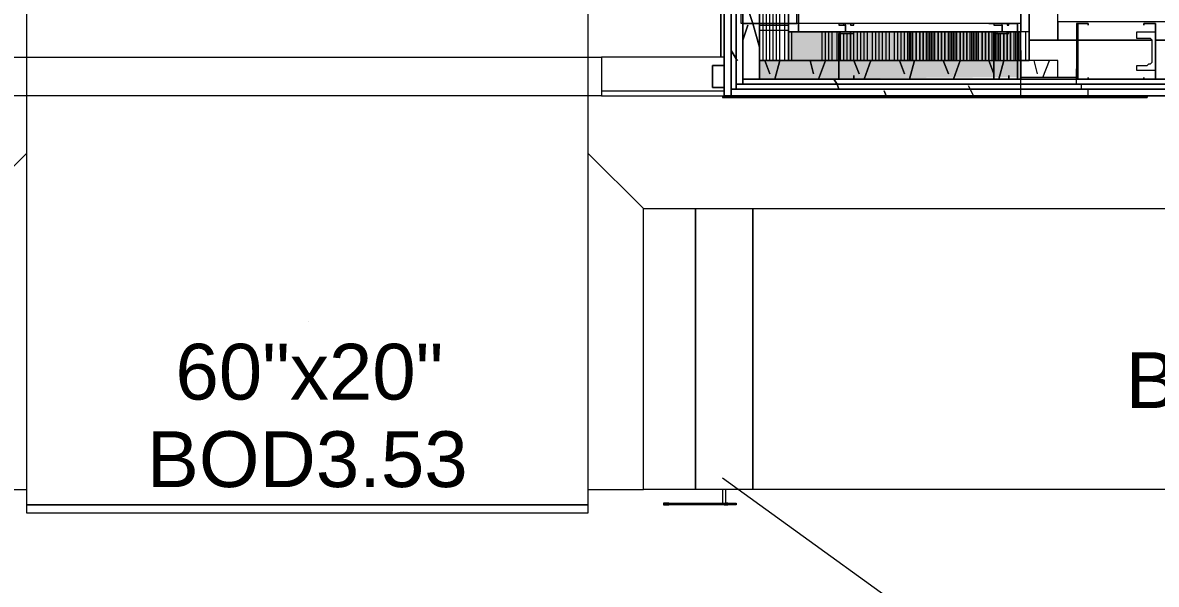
# Model space of a CAD drawing. Header units: metres. Extents: x -2 to 237, y -8 to 52.
# Drawn here: x 18.557 to 21.64, y 21.377 to 22.906 of the extents above; entities that cross this region are included whole.
import ezdxf

# ---------------------------------------------------------------- set-up
doc = ezdxf.new("R2010")
doc.units = ezdxf.units.M
doc.layers.add('HVAC - Ductos', color=5, linetype='Continuous', lineweight=0)
doc.layers.add('PDF2_Text', color=7, linetype='Continuous', lineweight=0)
doc.layers.add('PDF2_Geometry', color=7, linetype='Continuous', lineweight=0, true_color=0xaaaaaa)
doc.layers.add('PDF2_Solid Fills', color=7, linetype='Continuous', lineweight=0, true_color=0xffffff)
doc.styles.add('PDF Helvetica', font='')
doc.styles.get('PDF Helvetica').set_extended_font_data('Helvetica')

msp = doc.modelspace()

# ---------------------------------------------------------------- hatches: boundary and pattern name
at = {"layer": 'PDF2_Solid Fills', "lineweight": 0, "transparency": 33554559}
for points in [[(21.2717, 22.803), (21.2717, 22.8809), (20.6395, 22.8809), (20.6395, 22.803), (21.1984, 22.8076), (21.2625, 22.8076)], [(21.2625, 22.7572), (21.2717, 22.7526), (21.2717, 22.803), (20.5615, 22.803), (20.5615, 22.7526), (21.1984, 22.7572)]]:
    msp.add_hatch(color=256, dxfattribs=at).paths.add_polyline_path(points)

# ---------------------------------------------------------------- linework, layer by layer
at = {"layer": 'HVAC - Ductos', "lineweight": 0}
for points in [[(20.0942, 23.504), (20.0942, 21.5935), (18.5685, 21.5935), (18.5685, 23.504)], [(18.4173, 22.3998), (18.4173, 21.6347), (18.5685, 21.6347), (18.5685, 22.5511)], [(20.3874, 22.3998), (20.3874, 21.6347), (20.2454, 21.6347), (20.2454, 22.3998), (20.0942, 22.5511), (20.0942, 21.6347), (20.2454, 21.6347), (20.2454, 22.3998)], [(22.8478, 21.6347), (20.5432, 21.6347), (20.5432, 22.3998), (22.8478, 22.3998)], [(18.5685, 21.5935), (20.0942, 21.5935), (20.0942, 21.5705), (18.5685, 21.5705)]]:
    msp.add_lwpolyline(points, close=True, dxfattribs=at)
for points in [[(19.3337, 22.0929), (19.3337, 22.0929)], [(20.4608, 21.6668), (21.1251, 21.1857)]]:
    msp.add_lwpolyline(points, dxfattribs=at)
at = {"layer": 'PDF2_Geometry', "lineweight": 0}
for points in [[(21.2213, 30.6332), (21.2213, 25.5245), (21.2213, 24.9701), (20.6669, 24.9701), (20.4653, 24.9701), (20.4653, 22.8122), (20.1309, 22.8122), (20.1309, 22.7068), (20.4653, 22.7068), (20.6669, 22.7068), (21.2717, 22.7068), (21.2717, 22.9038), (21.2625, 22.9038), (20.6669, 22.9038), (20.6669, 24.7732), (21.2213, 24.7732), (21.2717, 24.7732), (21.2717, 22.9542), (21.4733, 22.9542), (21.4733, 24.7732), (21.4687, 24.7732), (21.4687, 25.5245), (21.4687, 30.8302)], [(21.2717, 22.7389), (20.6669, 22.7389), (20.5157, 22.7389), (20.4974, 22.7389), (20.4974, 24.9381), (20.5157, 24.9381), (20.6669, 24.9381), (21.2213, 24.9381), (21.2396, 24.9381), (21.2534, 24.9381), (21.2534, 25.5245), (21.2534, 30.6652)], [(21.2717, 22.7251), (20.6669, 22.7251), (20.4974, 22.7251), (20.4837, 22.7251), (20.4837, 24.9564), (20.4974, 24.9564), (20.6669, 24.9564), (21.2213, 24.9564), (21.2396, 24.9564), (21.2396, 25.5245), (21.2396, 30.6469)], [(21.2946, 22.9542), (21.2946, 24.7732), (21.2946, 24.7961), (21.2717, 24.7961), (21.2625, 24.7961), (21.2717, 24.7961), (21.4229, 24.7961), (21.4229, 24.7732), (20.6669, 24.7732), (20.6669, 24.7961), (21.258, 24.7961), (20.6395, 24.7961), (20.6395, 24.7732), (20.6395, 22.9038), (20.6395, 22.8809), (20.6669, 22.8809), (21.2625, 22.8809), (21.2717, 22.8809), (21.2717, 22.9038), (21.2717, 22.9542), (24.6851, 22.9542), (24.6713, 22.9542), (24.6713, 25.7536), (24.6713, 29.7718)], [(17.0382, 27.1144), (17.0382, 23.4399), (17.0566, 23.4399), (20.4653, 23.4399), (20.4653, 22.8214), (20.4653, 23.4399), (20.4653, 22.8122), (20.4653, 23.4399)], [(21.2717, 22.7526), (21.1984, 22.7526), (20.7769, 22.7526), (20.6669, 22.7526), (20.5615, 22.7526), (20.5157, 22.7526), (20.5157, 24.7732), (20.5157, 24.9243), (20.5615, 24.9243), (20.6669, 24.9243), (21.2213, 24.9243), (21.2534, 24.9243), (21.258, 24.9243), (21.2534, 24.9243), (21.2534, 25.5245), (21.2717, 25.5245), (21.2717, 24.9243), (21.2625, 24.9243), (21.2717, 24.9243), (21.2717, 24.8739), (21.2625, 24.8739)], [(22.9395, 22.7068), (21.6153, 22.7068), (21.6153, 22.7023), (21.2717, 22.7023), (21.2717, 22.7068), (20.4653, 22.7068), (20.4653, 24.9701)], [(20.4653, 22.7068), (20.4653, 24.9701), (20.4653, 22.7068)], [(20.5615, 23.6094), (20.5615, 24.2188), (20.5615, 24.7732), (20.5615, 24.9243), (20.5157, 24.9243), (20.5157, 24.7732), (20.5157, 22.7526), (20.5615, 22.7526), (20.5615, 22.9038), (20.5615, 22.9909), (20.5615, 23.6048)], [(20.6395, 24.7732), (20.6395, 22.9038), (20.6395, 22.803), (20.5615, 22.803), (20.5615, 22.9038), (20.5615, 22.9909)], [(20.4653, 23.4399), (20.4653, 22.8122), (20.4653, 23.4399)], [(20.4653, 23.4399), (20.4653, 22.8122), (20.4653, 23.4399)], [(20.5615, 22.9909), (20.5615, 22.9038), (20.5615, 22.803), (20.6395, 22.803), (20.6669, 22.803), (21.2625, 22.803), (21.2717, 22.803)], [(21.2717, 22.7068), (24.8362, 22.7068), (24.8362, 22.7251), (24.8362, 22.7389), (21.4229, 22.7389), (24.8362, 22.7389), (24.8362, 22.7526), (21.4, 22.7526), (24.8362, 22.7526), (24.8362, 22.8168), (24.8362, 22.858), (24.8362, 22.9084), (21.3725, 22.9084), (21.3725, 22.858), (21.4275, 22.858), (21.6291, 22.858), (21.4275, 22.858), (21.2946, 22.858), (21.2946, 22.803), (21.2946, 22.9542), (21.2717, 22.9542), (21.2717, 22.9038), (21.2717, 22.8809)], [(20.7906, 22.8992), (20.7906, 22.9038)], [(21.1847, 22.9038), (21.1847, 22.9038)], [(21.6382, 22.7755), (21.5878, 22.7755), (21.5878, 22.7893), (21.6153, 22.7893), (21.6199, 22.7939), (21.6245, 22.7939), (21.6291, 22.7985), (21.6291, 22.803), (21.6291, 22.8534), (21.6291, 22.858), (21.6245, 22.8626), (21.6199, 22.8626), (21.6153, 22.8626), (21.5878, 22.8626), (21.5878, 22.8809), (21.6382, 22.8809)], [(21.6062, 22.8992), (21.6062, 22.8992)], [(21.2625, 22.8718), (21.2625, 22.8718)], [(21.3725, 22.7572), (21.3725, 22.803), (21.2717, 22.803), (21.2625, 22.803), (20.5615, 22.803), (20.5615, 22.7526), (20.7769, 22.7526), (21.1984, 22.7526), (21.3725, 22.7526)], [(21.1984, 22.8076), (21.1984, 22.8076)], [(20.7769, 22.7664), (20.7769, 22.7664)], [(21.2717, 22.7618), (21.2717, 22.7618)], [(21.6062, 22.7572), (21.6062, 22.7572)], [(21.2351, 22.7526), (21.2351, 22.7526)], [(20.1309, 22.7205), (20.4653, 22.7205)], [(20.4608, 22.7068), (20.4608, 22.7023)], [(20.4608, 22.7068), (20.4608, 22.7023)], [(20.4608, 22.7023), (21.2717, 22.7023)], [(21.2717, 22.7023), (20.4608, 22.7023)], [(20.4653, 22.7068), (20.4653, 22.7205)], [(20.4653, 22.7068), (20.4653, 22.7205)], [(21.2717, 22.7068), (20.4653, 22.7068)], [(21.2717, 22.7068), (20.6669, 22.7068), (20.4837, 22.7068), (20.4653, 22.7068)], [(20.4653, 22.7068), (21.4687, 22.7068), (20.4653, 22.7068)], [(20.4837, 22.7068), (20.6669, 22.7068)], [(20.4837, 22.7068), (20.4837, 22.7068)], [(21.2717, 22.7023), (21.6153, 22.7023), (21.6153, 22.7068)], [(21.6153, 22.7068), (21.2717, 22.7068)], [(24.8362, 22.7068), (21.2717, 22.7068)], [(21.2717, 22.7023), (21.2717, 22.7068)], [(21.6153, 22.7068), (21.2717, 22.7068)], [(21.2717, 22.7068), (24.8362, 22.7068), (21.2717, 22.7068)]]:
    msp.add_lwpolyline(points, dxfattribs=at)
for points in [[(20.4837, 22.7068), (20.4837, 24.9701), (20.4653, 24.9701), (20.4653, 22.7068)], [(20.4974, 22.7251), (20.4974, 24.9564), (20.4837, 24.9564), (20.4837, 22.7251)], [(20.5157, 22.7389), (20.5157, 24.7732), (20.5157, 24.9381), (20.4974, 24.9381), (20.4974, 22.7389)], [(20.6669, 22.8809), (20.6669, 24.7961), (20.6395, 24.7961), (20.6395, 24.7732), (20.6395, 22.9038), (20.6395, 22.8809)], [(20.4562, 23.4399), (20.4562, 22.8122)], [(20.4562, 23.4399), (20.4562, 22.8122)], [(20.5111, 22.9314), (20.5157, 22.9314), (20.5157, 22.9038), (20.6623, 22.9038), (20.6623, 22.9817), (20.6669, 22.9817), (20.6669, 22.9038), (20.5111, 22.9038)], [(21.2946, 22.858), (21.3725, 22.858), (21.3725, 22.9542), (21.2946, 22.9542)], [(20.5157, 22.7526), (20.5386, 22.7526), (20.5157, 22.7526), (20.5157, 22.9038), (20.5891, 22.9038), (20.5157, 22.9038)], [(20.6395, 22.803), (21.2625, 22.803), (21.2717, 22.803), (21.2946, 22.803), (21.2946, 22.8809), (21.2625, 22.8809), (20.6395, 22.8809)], [(21.2717, 22.8809), (21.2717, 22.9038), (21.2625, 22.9038), (20.6669, 22.9038), (20.6669, 22.8809), (21.2625, 22.8809)], [(20.8181, 22.8809), (20.7952, 22.8809), (20.7952, 22.8992), (20.7952, 22.9038), (20.7769, 22.9038), (20.8181, 22.9038), (20.809, 22.9038), (20.809, 22.8992), (20.8181, 22.8992), (20.8181, 22.9038), (20.7769, 22.9038), (20.7769, 22.8992), (20.7952, 22.8992), (20.7952, 22.8809), (20.7769, 22.8809), (20.7769, 22.8763), (20.7769, 22.7526), (20.8181, 22.7526), (20.8181, 22.7618), (20.8181, 22.7526), (20.8135, 22.7526), (20.7769, 22.7526), (20.7769, 22.8763), (20.8181, 22.8763)], [(21.2625, 22.9038), (21.1847, 22.9038), (21.2625, 22.9038), (21.2625, 22.7526)], [(21.2396, 22.8809), (21.2213, 22.8809), (21.2213, 22.8992), (21.2213, 22.9038), (21.2167, 22.9038), (21.203, 22.9038), (21.2396, 22.9038), (21.2351, 22.9038), (21.2351, 22.8992), (21.2396, 22.8992), (21.2396, 22.9038), (21.1984, 22.9038), (21.1984, 22.8992), (21.2167, 22.8992), (21.2213, 22.8992), (21.2213, 22.8809), (21.203, 22.8809), (21.1984, 22.8809), (21.1984, 22.8763), (21.1984, 22.7526), (21.203, 22.7526), (21.2396, 22.7526), (21.2396, 22.7618), (21.2396, 22.7526), (21.203, 22.7526), (21.1984, 22.7526), (21.1984, 22.8763), (21.203, 22.8763), (21.2396, 22.8763)], [(21.455, 22.9038), (21.4275, 22.9038), (21.4229, 22.9038), (21.4229, 22.7572), (21.4275, 22.7526), (21.455, 22.7526), (21.455, 22.7572), (21.455, 22.7526), (21.4275, 22.7526), (21.4275, 22.7572), (21.4275, 22.9038), (21.455, 22.9038), (21.455, 22.8992)], [(21.6062, 22.8992), (21.6062, 22.9038)], [(21.6337, 22.9038), (21.6382, 22.9038), (21.6382, 22.7526), (21.6337, 22.7526), (21.6062, 22.7526), (21.6062, 22.7572), (21.6062, 22.7526), (21.6337, 22.7526), (21.6382, 22.7526), (21.6382, 22.9038), (21.6337, 22.9038), (21.6062, 22.9038)], [(21.6382, 22.858), (22.0506, 22.858), (22.4584, 22.858), (22.9119, 22.858), (22.9165, 22.858), (22.9119, 22.858), (22.4584, 22.858), (22.0506, 22.858)], [(21.4229, 22.7526), (21.4229, 22.7801), (21.4229, 22.7572), (21.2717, 22.7572), (21.2717, 22.8306), (21.2717, 22.7526)], [(18.5319, 22.7068), (18.5319, 22.8122), (20.1309, 22.8122), (20.1309, 22.7068)], [(20.4653, 22.7893), (20.4333, 22.7893), (20.4333, 22.7297), (20.4653, 22.7297), (20.4653, 22.7343), (20.4653, 22.7297), (20.4333, 22.7297), (20.4333, 22.7893), (20.4653, 22.7893), (20.4653, 22.7847)], [(21.455, 22.7251), (20.4837, 22.7251), (20.4837, 22.7068), (21.455, 22.7068)], [(21.4366, 22.7389), (20.4974, 22.7389), (20.4974, 22.7251), (21.4366, 22.7251)], [(21.4229, 22.7526), (21.1984, 22.7526), (20.7769, 22.7526), (20.5157, 22.7526), (20.5157, 22.7389), (21.4229, 22.7389)], [(21.2351, 22.7526), (21.2625, 22.7526)], [(21.4366, 22.7251), (24.8362, 22.7251)]]:
    msp.add_lwpolyline(points, close=True, dxfattribs=at)
at = {"layer": 'PDF2_Geometry', "color": 254, "lineweight": 0, "true_color": 0xd4d4d4}
for points in [[(20.5707, 22.803), (20.5707, 22.9038), (20.5707, 24.7732), (20.5707, 24.8739)], [(20.5799, 22.803), (20.5799, 22.9038), (20.5799, 24.7732), (20.5799, 24.8739)], [(20.6395, 22.803), (20.6395, 22.9038), (20.6395, 24.7732), (20.6395, 24.8739)], [(20.5891, 22.803), (20.5891, 22.9038), (20.5891, 22.9909), (20.5891, 23.6048)], [(20.5982, 22.803), (20.5982, 22.9909), (20.5982, 23.6048)], [(20.6073, 22.803), (20.6073, 22.9038), (20.6073, 22.9909), (20.6073, 23.6048)], [(20.6165, 22.803), (20.6165, 22.9038), (20.6165, 22.9909), (20.6165, 23.6048)], [(20.6303, 22.803), (20.6303, 22.9038), (20.6303, 22.9909), (20.6303, 23.6048)], [(20.5615, 22.8992), (20.6395, 22.8992)], [(20.5615, 22.8855), (20.6395, 22.8855)], [(20.6486, 22.803), (20.6486, 22.8809)], [(20.7311, 22.803), (20.7311, 22.8809)], [(20.7402, 22.803), (20.7402, 22.8809)], [(20.7494, 22.803), (20.7494, 22.8809)], [(20.7586, 22.803), (20.7586, 22.8809)], [(20.7723, 22.803), (20.7723, 22.8809)], [(20.7815, 22.803), (20.7815, 22.8809)], [(20.809, 22.803), (20.809, 22.8809)], [(20.8181, 22.803), (20.8181, 22.8809)], [(20.8273, 22.803), (20.8273, 22.8809)], [(20.8364, 22.803), (20.8364, 22.8809)], [(20.8456, 22.803), (20.8456, 22.8809)], [(20.8548, 22.803), (20.8548, 22.8809)], [(20.8685, 22.803), (20.8685, 22.8809)], [(20.8777, 22.803), (20.8777, 22.8809)], [(20.8868, 22.803), (20.8868, 22.8809)], [(20.896, 22.803), (20.896, 22.8809)], [(20.9052, 22.803), (20.9052, 22.8809)], [(20.9144, 22.803), (20.9144, 22.8809)], [(20.928, 22.803), (20.928, 22.8809)], [(20.9372, 22.803), (20.9372, 22.8809)], [(20.9464, 22.803), (20.9464, 22.8809)], [(20.9556, 22.803), (20.9556, 22.8809)], [(20.9647, 22.803), (20.9647, 22.8809)], [(20.9739, 22.803), (20.9739, 22.8809)], [(20.9785, 22.803), (20.9785, 22.8809)], [(21.0151, 22.803), (21.0151, 22.8809)], [(21.0197, 22.803), (21.0197, 22.8809)], [(21.0243, 22.803), (21.0243, 22.8809)], [(21.0289, 22.803), (21.0289, 22.8809)], [(21.0335, 22.803), (21.0335, 22.8809)], [(21.038, 22.803), (21.038, 22.8809)], [(21.0747, 22.803), (21.0747, 22.8809)], [(21.0793, 22.803), (21.0793, 22.8809)], [(21.0839, 22.803), (21.0839, 22.8809)], [(21.0884, 22.803), (21.0884, 22.8809)], [(21.093, 22.803), (21.093, 22.8809)], [(21.0976, 22.803), (21.0976, 22.8809)], [(21.1343, 22.803), (21.1343, 22.8809)], [(21.1389, 22.803), (21.1389, 22.8809)], [(21.1435, 22.803), (21.1435, 22.8809)], [(21.148, 22.803), (21.148, 22.8809)], [(21.1526, 22.803), (21.1526, 22.8809)], [(21.1571, 22.803), (21.1571, 22.8809)], [(21.1938, 22.803), (21.1938, 22.8809)], [(21.1984, 22.803), (21.1984, 22.8809)], [(21.203, 22.803), (21.203, 22.8809)], [(21.2075, 22.803), (21.2075, 22.8809)], [(21.2534, 22.803), (21.2534, 22.8809)], [(21.258, 22.803), (21.258, 22.8809)], [(21.2625, 22.803), (21.2625, 22.8809)], [(21.2671, 22.803), (21.2671, 22.8809)], [(21.2717, 22.8306), (21.2717, 22.8809)], [(21.2855, 22.803), (21.2855, 22.8809)], [(20.7906, 22.803), (20.7906, 22.8763)], [(20.7998, 22.803), (20.7998, 22.8763)], [(21.2121, 22.803), (21.2121, 22.8763)], [(21.2167, 22.803), (21.2167, 22.8763)]]:
    msp.add_lwpolyline(points, dxfattribs=at)
at = {"layer": 'PDF2_Geometry', "color": 254, "lineweight": 0, "true_color": 0xdddddd}
for points in [[(20.5157, 22.9863), (20.5432, 22.9038), (20.5615, 22.8397), (20.5432, 22.9038)], [(20.5295, 22.8992), (20.5157, 22.858)], [(20.5753, 22.803), (20.5891, 22.7664)], [(20.6165, 22.803), (20.6028, 22.7526)], [(20.699, 22.803), (20.7082, 22.7664)], [(20.7402, 22.803), (20.7219, 22.7526)], [(20.8181, 22.803), (20.8319, 22.7664)], [(20.864, 22.803), (20.8456, 22.7526)], [(20.9418, 22.803), (20.9556, 22.7664)], [(20.9831, 22.803), (20.9693, 22.7526)], [(21.0609, 22.803), (21.0747, 22.7664)], [(21.1068, 22.803), (21.0884, 22.7526)], [(21.1847, 22.803), (21.1984, 22.7664)], [(21.2259, 22.803), (21.2121, 22.7526)]]:
    msp.add_lwpolyline(points, close=True, dxfattribs=at)
at = {"layer": 'PDF2_Geometry', "color": 254, "lineweight": 0, "true_color": 0xd4d4d4}
for points in [[(20.809, 22.8809), (20.809, 22.803)], [(20.9693, 22.8809), (20.9693, 22.803)], [(20.9876, 22.8809), (20.9876, 22.803)], [(20.9968, 22.8809), (20.9968, 22.803)], [(21.006, 22.8809), (21.006, 22.803)], [(21.0472, 22.8809), (21.0472, 22.803)], [(21.0564, 22.8809), (21.0564, 22.803)], [(21.0655, 22.8809), (21.0655, 22.803)], [(21.1068, 22.8809), (21.1068, 22.803)], [(21.1159, 22.8809), (21.1159, 22.803)], [(21.1251, 22.8809), (21.1251, 22.803)], [(21.1663, 22.8809), (21.1663, 22.803)], [(21.1755, 22.8809), (21.1755, 22.803)], [(21.1847, 22.8809), (21.1847, 22.803)], [(21.2351, 22.8809), (21.2351, 22.803)], [(21.2442, 22.8809), (21.2442, 22.803)], [(21.2259, 22.8763), (21.2259, 22.803)]]:
    msp.add_lwpolyline(points, close=True, dxfattribs=at)
at = {"layer": 'PDF2_Geometry', "color": 254, "lineweight": 0, "true_color": 0xeaeaea}
for points in [[(20.4837, 22.8306), (20.4974, 22.8076), (20.502, 22.803), (20.4974, 22.8076)], [(20.7723, 22.7389), (20.7769, 22.7251), (20.7723, 22.7389), (20.7631, 22.7526)], [(21.1297, 22.7343), (21.1343, 22.7251), (21.1435, 22.7068), (21.1343, 22.7251)], [(20.9006, 22.7205), (20.9052, 22.7068)]]:
    msp.add_lwpolyline(points, close=True, dxfattribs=at)
at = {"layer": 'PDF2_Geometry', "color": 254, "lineweight": 0, "true_color": 0xdddddd}
for points in [[(21.3175, 22.7664), (21.3084, 22.803)], [(21.3313, 22.7572), (21.3496, 22.803)]]:
    msp.add_lwpolyline(points, dxfattribs=at)
at = {"layer": 'PDF2_Geometry', "color": 5, "lineweight": 0}
for points in [[(20.5432, 21.6347), (20.3874, 21.6347), (20.3874, 22.3998), (20.5432, 22.3998)], [(20.4653, 21.5935), (20.4699, 21.5935), (20.4745, 21.5935), (20.4699, 21.5935)]]:
    msp.add_lwpolyline(points, close=True, dxfattribs=at)
for points in [[(20.3142, 21.5981), (20.3096, 21.5981), (20.305, 21.5981), (20.3004, 21.5981), (20.305, 21.5981), (20.3096, 21.5981), (20.3142, 21.5981), (20.4653, 21.5981), (20.4974, 21.5981), (20.4974, 21.5935), (20.4653, 21.5935), (20.4653, 21.5981), (20.4699, 21.5981), (20.4745, 21.5981), (20.4699, 21.5981), (20.4699, 21.6347)], [(20.4608, 21.6347), (20.4608, 21.5981)], [(20.3004, 21.5981), (20.3004, 21.5981)], [(20.3004, 21.5981), (20.3004, 21.5935)], [(20.3004, 21.5935), (20.3004, 21.5935)], [(20.4653, 21.5935), (20.3142, 21.5935), (20.3096, 21.5935), (20.305, 21.5935), (20.3004, 21.5935), (20.305, 21.5935), (20.3096, 21.5935), (20.3142, 21.5935)]]:
    msp.add_lwpolyline(points, dxfattribs=at)

# ---------------------------------------------------------------- texts
at = {"layer": 'PDF2_Text', "lineweight": 0, "char_height": 0.1519, "attachment_point": 4, "style": 'PDF Helvetica'}
for s, insert in [('60"x20"', (18.9725, 21.9547)), ('BOD3.53', (21.5566, 21.9318)), ('BOD3.53', (18.8946, 21.7165))]:
    msp.add_mtext(s, dxfattribs=dict(at, insert=insert))

doc.saveas('drawing.dxf')
